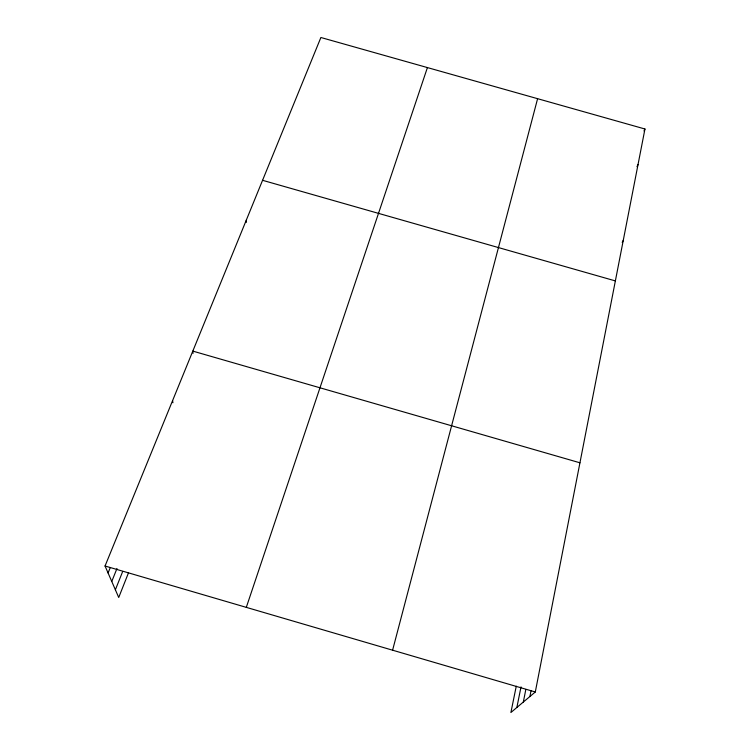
<?xml version="1.0" encoding="UTF-8"?>
<svg xmlns="http://www.w3.org/2000/svg" width="750" height="750" viewBox="0 0 750 750"><rect width="100%" height="100%" fill="white"/><g stroke="black" fill="none" stroke-linecap="round" stroke-linejoin="round"><path stroke-width="1.12" d="M516.262 686.203L510.9 712.5L535.303 691.978L644.953 129L320.887 37.5L105.047 566.006L118.725 597.488L128.55 572.681M529.894 696.525L531.009 690.881M523.322 702.056L525.834 689.438M516.863 707.484L521.016 686.878M392.597 650.194L537.6 98.691M246.309 607.359L427.416 67.575M115.378 589.781L122.691 571.462M111.769 581.456L116.972 568.519M108.075 572.972L110.269 567.581M643.997 130.959L644.953 129M636.984 166.669L638.025 164.578M622.209 242.391L623.25 240.431M262.566 180.309L615.366 280.912M579.938 462.797L192.816 351.103L193.078 353.334M105.047 566.006L535.303 691.978M172.575 400.65L172.931 402.75M246.319 220.078L246.366 222.384"/></g></svg>
